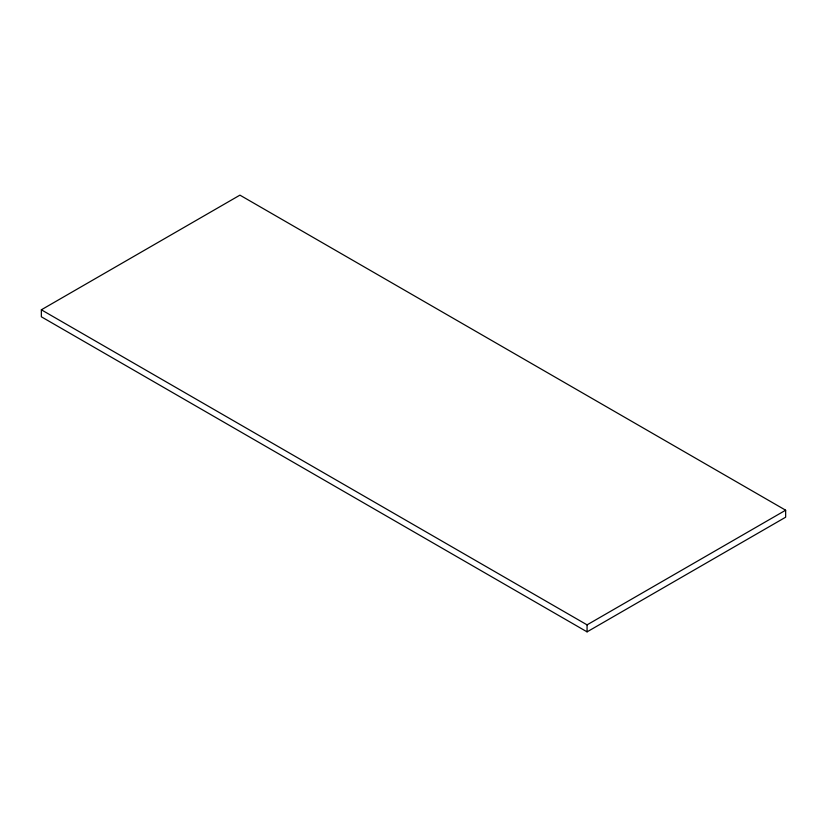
<?xml version="1.0" encoding="UTF-8"?>
<svg xmlns="http://www.w3.org/2000/svg" width="827" height="827" viewBox="0 0 827 827"><rect width="100%" height="100%" fill="white"/><g stroke="black" fill="none" stroke-linecap="round" stroke-linejoin="round"><path stroke-width="1.24" d="M41.35 309.794L239.933 195.141L785.65 510.207L785.65 517.206L587.067 631.859L41.35 316.793L41.35 309.794L587.067 624.861L785.65 510.207M587.067 624.861L587.067 631.859"/></g></svg>
